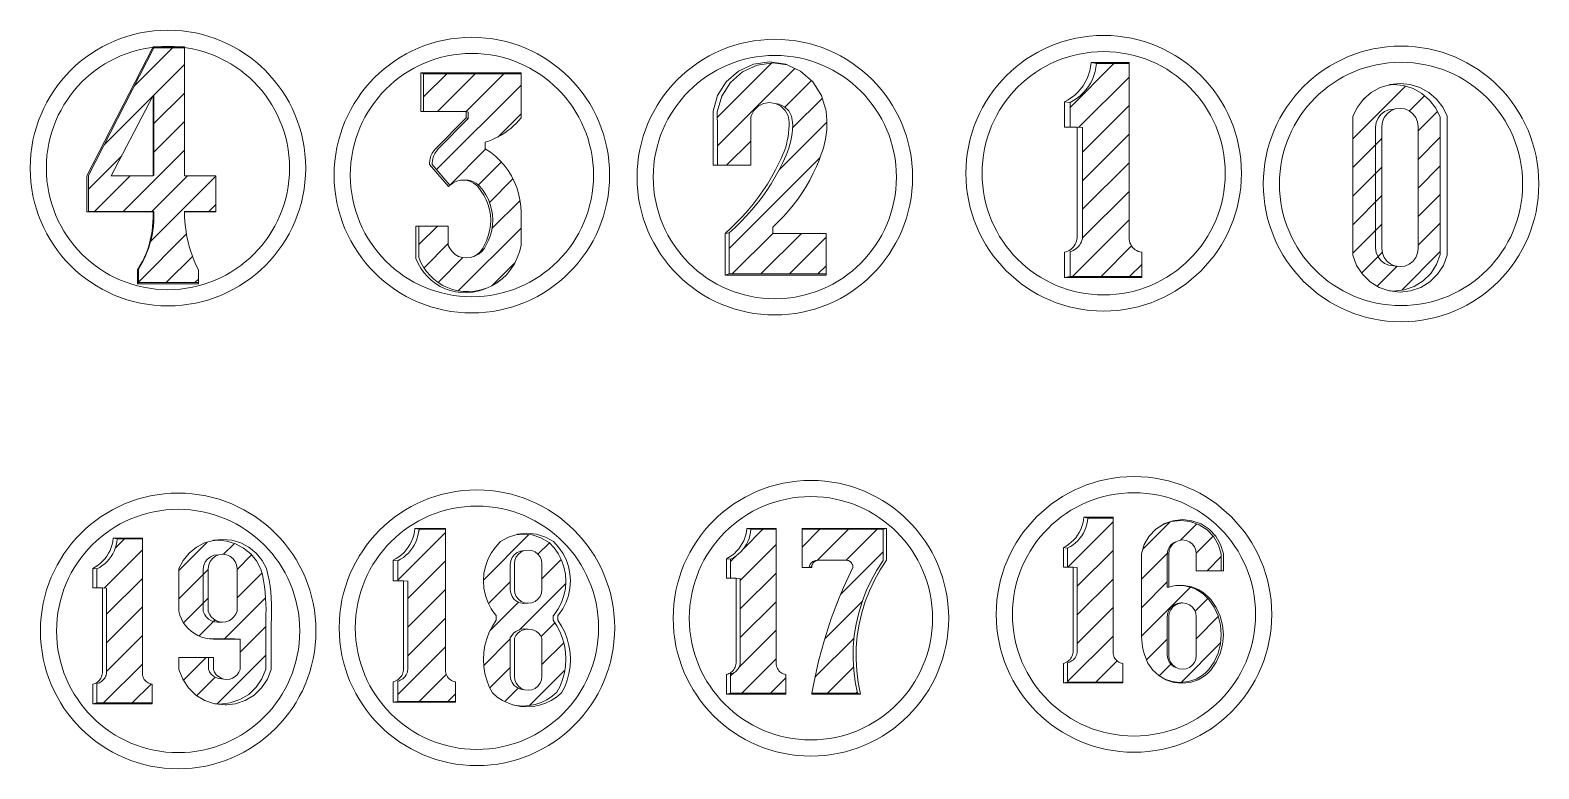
# Model space of a CAD drawing. Header units: inches. Extents: x 168 to 5693, y 62 to 1947.
# Drawn here: x 1610.2 to 1696.3, y 622.7 to 664.8 of the extents above; entities that cross this region are included whole.
import ezdxf

# ---------------------------------------------------------------- set-up
doc = ezdxf.new("R2010")
doc.units = ezdxf.units.IN
doc.header["$MEASUREMENT"] = 0
pattern_1 = [(45, (923.6918, 1201.9644), (-0.8148213, 0.8148213), [])]
pattern_2 = [(45, (923.6918, 1201.9644), (-0.8148213, 0.8148213), [])]

msp = doc.modelspace()

# ---------------------------------------------------------------- hatches: boundary and pattern name
at = {"lineweight": 20}
h = msp.add_hatch(dxfattribs=at)
h.set_pattern_fill('ANSI31', color=256, scale=9.218651)
h.set_pattern_definition([(45, (923.3865, 1202.4819), (-0.8148213, 0.8148213), [])])
h.paths.add_polyline_path([(1619.046, 663.813), (1617.304, 663.813), (1613.565, 656.532), (1613.565, 654.49), (1617.304, 654.49), (1617.305, 654.185), (1617.299, 653.923), (1617.28, 653.662), (1617.249, 653.403), (1617.205, 653.145), (1617.148, 652.889), (1617.08, 652.637), (1616.999, 652.388), (1616.906, 652.144), (1616.801, 651.904), (1616.685, 651.67), (1616.557, 651.441), (1616.419, 651.219), (1616.419, 650.432), (1619.841, 650.432), (1619.841, 651.159), (1619.716, 651.417), (1619.602, 651.679), (1619.498, 651.945), (1619.405, 652.215), (1619.322, 652.488), (1619.25, 652.764), (1619.189, 653.043), (1619.138, 653.324), (1619.098, 653.607), (1619.07, 653.891), (1619.052, 654.177), (1619.045, 654.49), (1620.834, 654.49), (1620.834, 656.525), (1619.046, 656.525)])
h.paths.add_polyline_path([(1617.257, 661.095), (1617.304, 661.058), (1617.304, 656.532), (1617.257, 656.525), (1614.873, 656.525)], flags=16)
h = msp.add_hatch(dxfattribs=at)
h.set_pattern_fill('ANSI31', color=256, scale=9.218651)
h.set_pattern_definition(pattern_1)
h.paths.add_polyline_path([(1655.65, 653.239), (1652.611, 653.239), (1652.611, 653.597), (1652.921, 653.893), (1653.219, 654.201), (1653.504, 654.522), (1653.775, 654.854), (1654.033, 655.197), (1654.276, 655.55), (1654.504, 655.912), (1654.717, 656.284), (1654.915, 656.665), (1655.097, 657.053), (1655.263, 657.448), (1655.319, 657.602), (1655.413, 657.85), (1655.493, 658.102), (1655.561, 658.358), (1655.615, 658.618), (1655.655, 658.879), (1655.682, 659.143), (1655.695, 659.408), (1655.694, 659.673), (1655.679, 659.937), (1655.65, 660.2), (1655.395, 661.097), (1654.895, 661.884), (1654.193, 662.498), (1653.432, 662.848), (1652.635, 662.963), (1651.722, 662.831), (1650.883, 662.446), (1650.188, 661.838), (1649.693, 661.058), (1649.44, 660.17), (1649.449, 659.247), (1649.449, 657.123), (1651.351, 657.123), (1651.351, 659.915), (1651.53, 660.251), (1651.776, 660.491), (1652.084, 660.645), (1652.424, 660.698), (1652.635, 660.663), (1652.763, 660.645), (1652.769, 660.642), (1652.972, 660.611), (1653.276, 660.459), (1653.52, 660.221), (1653.68, 659.92), (1653.741, 659.585), (1653.742, 659.369), (1653.731, 659.154), (1653.711, 658.939), (1653.68, 658.726), (1653.639, 658.514), (1653.587, 658.305), (1653.526, 658.098), (1653.454, 657.895), (1653.373, 657.695), (1653.282, 657.5), (1653.181, 657.276), (1652.974, 656.864), (1652.751, 656.46), (1652.514, 656.065), (1652.262, 655.679), (1651.995, 655.303), (1651.715, 654.937), (1651.421, 654.581), (1651.114, 654.237), (1650.794, 653.905), (1650.462, 653.585), (1650.118, 653.277), (1650.118, 650.926), (1655.65, 650.926)])
h = msp.add_hatch(dxfattribs=at)
h.set_pattern_fill('ANSI31', color=256, scale=9.218651)
h.set_pattern_definition([(45, (923.6918, 1201.9644), (-0.8148213, 0.8148213), [])])
h.paths.add_polyline_path([(1673.458, 652.214), (1673.368, 652.257), (1673.283, 652.31), (1673.205, 652.373), (1673.135, 652.445), (1673.074, 652.524), (1673.023, 652.61), (1672.983, 652.702), (1672.954, 652.798), (1672.936, 652.896), (1672.93, 652.996), (1672.93, 662.922), (1671.067, 662.922), (1671.04, 662.69), (1670.992, 662.461), (1670.925, 662.237), (1670.839, 662.02), (1670.734, 661.812), (1670.611, 661.613), (1670.472, 661.425), (1670.317, 661.251), (1670.148, 661.09), (1669.965, 660.945), (1669.77, 660.816), (1669.565, 660.705), (1669.565, 659.299), (1669.97, 659.299), (1670.279, 659.276), (1670.279, 653.035), (1670.266, 652.939), (1670.243, 652.844), (1670.21, 652.753), (1670.168, 652.665), (1670.116, 652.582), (1670.057, 652.505), (1669.989, 652.435), (1669.915, 652.373), (1669.834, 652.318), (1669.748, 652.272), (1669.658, 652.236), (1669.565, 652.209), (1669.565, 650.781), (1673.651, 650.781), (1673.651, 652.162), (1673.553, 652.182)])
h = msp.add_hatch(dxfattribs=at)
h.set_pattern_fill('ANSI31', color=256, scale=9.218651)
h.set_pattern_definition(pattern_1)
h.paths.add_polyline_path([(1638.245, 662.343), (1632.683, 662.343), (1632.683, 660.188), (1635.108, 660.188), (1635.24, 660.15), (1635.24, 659.785), (1633.524, 658.052), (1633.417, 657.928), (1633.37, 657.861), (1633.328, 657.791), (1633.291, 657.718), (1633.259, 657.642), (1633.233, 657.565), (1633.212, 657.486), (1633.196, 657.405), (1633.182, 657.242), (1633.183, 657.16), (1634.192, 655.985), (1634.225, 656.017), (1634.351, 656.108), (1634.488, 656.181), (1634.635, 656.234), (1634.787, 656.267), (1634.943, 656.277), (1635.076, 656.278), (1635.23, 656.267), (1635.381, 656.235), (1635.526, 656.182), (1635.662, 656.11), (1635.787, 656.019), (1635.898, 655.912), (1636.085, 655.682), (1636.248, 655.433), (1636.383, 655.168), (1636.491, 654.891), (1636.569, 654.604), (1636.616, 654.31), (1636.633, 654.013), (1636.618, 653.716), (1636.573, 653.422), (1636.498, 653.135), (1636.393, 652.857), (1636.259, 652.591), (1636.164, 652.394), (1636.031, 652.221), (1635.866, 652.078), (1635.675, 651.971), (1635.548, 651.928), (1635.338, 651.862), (1635.118, 651.84), (1634.899, 651.862), (1634.688, 651.928), (1634.496, 652.036), (1634.329, 652.18), (1634.195, 652.355), (1634.099, 652.554), (1634.099, 653.661), (1632.414, 653.661), (1632.414, 651.86), (1632.534, 651.579), (1632.682, 651.313), (1632.857, 651.063), (1633.057, 650.832), (1633.28, 650.623), (1633.522, 650.438), (1633.783, 650.278), (1634.058, 650.147), (1634.346, 650.044), (1634.642, 649.972), (1634.945, 649.93), (1635.25, 649.92), (1635.617, 649.95), (1635.979, 650.022), (1636.33, 650.135), (1636.59, 650.253), (1636.868, 650.42), (1637.164, 650.647), (1637.431, 650.906), (1637.668, 651.194), (1637.869, 651.507), (1638.034, 651.841), (1638.16, 652.191), (1638.245, 652.554), (1638.245, 654.439), (1638.229, 654.802), (1638.183, 655.162), (1638.106, 655.517), (1637.998, 655.863), (1637.862, 656.2), (1637.697, 656.523), (1637.505, 656.832), (1637.288, 657.122), (1637.046, 657.393), (1636.782, 657.643), (1636.498, 657.869), (1636.196, 658.069), (1636.196, 658.438), (1636.394, 658.504), (1636.589, 658.58), (1636.78, 658.665), (1636.966, 658.76), (1637.147, 658.863), (1637.323, 658.976), (1637.494, 659.097), (1637.658, 659.226), (1637.815, 659.363), (1637.966, 659.508), (1638.109, 659.66), (1638.245, 659.819)])
h = msp.add_hatch(dxfattribs=at)
h.set_pattern_fill('ANSI31', color=256, scale=9.218651, angle=180)
h.set_pattern_definition([(225, (923.6918, 1201.9644), (0.8148213, -0.8148213), [])])
h.paths.add_polyline_path([(1690.681, 652.028), (1690.681, 659.874), (1690.428, 660.389), (1690.075, 660.843), (1689.639, 661.216), (1689.137, 661.495), (1688.589, 661.666), (1688.018, 661.724), (1687.703, 661.692), (1687.255, 661.552), (1686.748, 661.271), (1686.308, 660.894), (1685.952, 660.436), (1685.696, 659.915), (1685.696, 651.992), (1685.909, 651.419), (1686.243, 650.908), (1686.68, 650.481), (1687.201, 650.161), (1687.712, 649.985), (1688.018, 649.951), (1688.619, 650.018), (1689.191, 650.214), (1689.706, 650.532), (1690.14, 650.954), (1690.47, 651.461)])
h.paths.add_polyline_path([(1687.353, 659.833), (1688.231, 660.507), (1689.324, 660.055), (1689.418, 659.335), (1689.418, 651.879), (1688.54, 651.205), (1688.134, 651.374), (1687.671, 651.426), (1687.353, 652.195)], flags=16)
h = msp.add_hatch(dxfattribs=at)
h.set_pattern_fill('ANSI31', color=256, scale=9.218651)
h.set_pattern_definition(pattern_2)
h.paths.add_polyline_path([(1672.422, 628.767), (1672.352, 628.8), (1672.287, 628.841), (1672.227, 628.889), (1672.173, 628.944), (1672.126, 629.006), (1672.087, 629.072), (1672.056, 629.142), (1672.033, 629.216), (1672.02, 629.292), (1672.015, 629.369), (1672.015, 637.009), (1670.581, 637.009), (1670.56, 636.831), (1670.524, 636.655), (1670.472, 636.483), (1670.406, 636.316), (1670.325, 636.155), (1670.231, 636.002), (1670.123, 635.858), (1670.004, 635.723), (1669.873, 635.6), (1669.733, 635.488), (1669.583, 635.389), (1669.425, 635.303), (1669.425, 634.22), (1669.737, 634.22), (1669.974, 634.203), (1669.974, 629.399), (1669.964, 629.325), (1669.947, 629.252), (1669.921, 629.182), (1669.889, 629.114), (1669.849, 629.05), (1669.804, 628.991), (1669.752, 628.937), (1669.694, 628.889), (1669.632, 628.847), (1669.566, 628.812), (1669.497, 628.784), (1669.425, 628.763), (1669.425, 627.664), (1672.57, 627.664), (1672.57, 628.727), (1672.495, 628.742)])
h = msp.add_hatch(dxfattribs=at)
h.set_pattern_fill('ANSI31', color=256, scale=9.218651)
h.set_pattern_definition(pattern_2)
h.paths.add_polyline_path([(1677.475, 632.369), (1677.329, 632.53), (1677.167, 632.676), (1676.991, 632.805), (1676.803, 632.916), (1676.606, 633.008), (1676.4, 633.08), (1676.188, 633.132), (1675.972, 633.162), (1675.755, 633.171), (1675.605, 633.162), (1675.413, 633.132), (1675.2, 633.076), (1675.111, 633.069), (1675.111, 634.956), (1675.137, 635.157), (1675.214, 635.343), (1675.337, 635.504), (1675.498, 635.627), (1675.684, 635.704), (1675.78, 635.737), (1675.982, 635.764), (1676.184, 635.737), (1676.373, 635.659), (1676.535, 635.535), (1676.659, 635.373), (1676.737, 635.184), (1676.763, 634.982), (1676.763, 634.011), (1678.192, 634.011), (1678.192, 634.956), (1678.032, 635.475), (1677.757, 635.944), (1677.382, 636.337), (1676.928, 636.633), (1676.417, 636.818), (1675.885, 636.881), (1675.877, 636.881), (1675.338, 636.818), (1674.877, 636.651), (1674.455, 636.376), (1674.076, 635.979), (1673.799, 635.506), (1673.637, 634.982), (1673.637, 630.441), (1673.641, 630.246), (1673.654, 630.053), (1673.675, 629.859), (1673.705, 629.667), (1673.744, 629.477), (1673.79, 629.288), (1673.825, 629.172), (1674.008, 628.736), (1674.279, 628.35), (1674.625, 628.03), (1674.973, 627.825), (1675.388, 627.687), (1675.853, 627.638), (1676.317, 627.687), (1676.761, 627.834), (1677.164, 628.072), (1677.289, 628.188), (1677.475, 628.378), (1677.782, 628.822), (1678.008, 629.313), (1678.146, 629.835), (1678.192, 630.373), (1678.146, 630.911), (1678.008, 631.433), (1677.782, 631.924)])
h.paths.add_polyline_path([(1675.137, 631.602), (1675.214, 631.788), (1675.337, 631.949), (1675.498, 632.072), (1675.684, 632.149), (1675.885, 632.175), (1675.982, 632.174), (1676.184, 632.147), (1676.373, 632.069), (1676.535, 631.945), (1676.659, 631.783), (1676.737, 631.594), (1676.763, 631.392), (1676.763, 629.172), (1676.737, 628.969), (1676.659, 628.781), (1676.535, 628.619), (1676.373, 628.495), (1676.184, 628.417), (1675.982, 628.39), (1675.78, 628.417), (1675.684, 628.455), (1675.591, 628.495), (1675.498, 628.532), (1675.337, 628.655), (1675.214, 628.816), (1675.137, 629.002), (1675.111, 629.202), (1675.111, 631.401)], flags=16)
h = msp.add_hatch(dxfattribs=at)
h.set_pattern_fill('ANSI31', color=256, scale=9.218651)
h.set_pattern_definition(pattern_2)
h.paths.add_polyline_path([(1634.36, 627.716), (1634.286, 627.75), (1634.218, 627.793), (1634.155, 627.844), (1634.099, 627.902), (1634.049, 627.967), (1634.008, 628.036), (1633.975, 628.11), (1633.952, 628.188), (1633.937, 628.267), (1633.933, 628.348), (1633.933, 636.37), (1632.427, 636.37), (1632.405, 636.183), (1632.366, 635.998), (1632.312, 635.817), (1632.242, 635.642), (1632.158, 635.473), (1632.059, 635.313), (1631.946, 635.161), (1631.821, 635.02), (1631.684, 634.89), (1631.536, 634.773), (1631.378, 634.669), (1631.213, 634.579), (1631.213, 633.442), (1631.54, 633.442), (1631.79, 633.424), (1631.79, 628.38), (1631.779, 628.302), (1631.761, 628.225), (1631.734, 628.151), (1631.7, 628.081), (1631.659, 628.014), (1631.61, 627.952), (1631.556, 627.895), (1631.496, 627.844), (1631.431, 627.8), (1631.361, 627.763), (1631.288, 627.734), (1631.213, 627.712), (1631.213, 626.557), (1634.515, 626.557), (1634.515, 627.674), (1634.436, 627.69)])
h = msp.add_hatch(dxfattribs=at)
h.set_pattern_fill('ANSI31', color=256, scale=9.218651)
h.set_pattern_definition(pattern_2)
h.paths.add_polyline_path([(1640.081, 631.447), (1640.129, 631.498), (1640.365, 631.836), (1640.554, 632.204), (1640.691, 632.593), (1640.774, 632.998), (1640.802, 633.41), (1640.774, 633.821), (1640.691, 634.226), (1640.554, 634.615), (1640.365, 634.983), (1640.129, 635.321), (1639.849, 635.625), (1639.384, 635.886), (1638.876, 636.047), (1638.346, 636.101), (1637.945, 636.06), (1637.536, 635.93), (1637.067, 635.667), (1636.784, 635.36), (1636.546, 635.019), (1636.355, 634.648), (1636.217, 634.254), (1636.132, 633.846), (1636.104, 633.43), (1636.132, 633.014), (1636.217, 632.606), (1636.355, 632.212), (1636.546, 631.841), (1636.784, 631.5), (1636.832, 631.448), (1636.832, 631.193), (1636.615, 630.858), (1636.434, 630.502), (1636.291, 630.129), (1636.188, 629.743), (1636.125, 629.348), (1636.104, 628.949), (1636.125, 628.55), (1636.188, 628.155), (1636.291, 627.769), (1636.434, 627.396), (1636.615, 627.04), (1636.892, 626.806), (1637.196, 626.61), (1637.523, 626.454), (1637.838, 626.35), (1637.988, 626.321), (1638.346, 626.298), (1638.704, 626.321), (1639.056, 626.389), (1639.397, 626.501), (1639.721, 626.656), (1640.022, 626.851), (1640.297, 627.082), (1640.476, 627.435), (1640.617, 627.804), (1640.72, 628.186), (1640.781, 628.577), (1640.802, 628.972), (1640.781, 629.367), (1640.72, 629.758), (1640.617, 630.14), (1640.476, 630.51), (1640.297, 630.863), (1640.081, 631.195)])
h.paths.add_polyline_path([(1638.976, 630.62), (1639.123, 630.544), (1639.252, 630.442), (1639.36, 630.317), (1639.441, 630.173), (1639.441, 627.987), (1639.415, 627.783), (1639.336, 627.593), (1639.211, 627.43), (1639.048, 627.305), (1638.858, 627.226), (1638.654, 627.199), (1638.45, 627.226), (1638.213, 627.266), (1638.024, 627.344), (1637.863, 627.468), (1637.739, 627.63), (1637.661, 627.818), (1637.634, 628.02), (1637.634, 630.184), (1637.715, 630.326), (1637.822, 630.451), (1637.95, 630.552), (1638.095, 630.627), (1638.252, 630.674), (1638.414, 630.689), (1638.654, 630.683), (1638.818, 630.667)], flags=16)
h.paths.add_polyline_path([(1638.858, 632.181), (1638.654, 632.154), (1638.414, 632.146), (1638.213, 632.173), (1638.024, 632.251), (1637.863, 632.375), (1637.739, 632.536), (1637.661, 632.724), (1637.634, 632.926), (1637.634, 634.369), (1637.661, 634.571), (1637.739, 634.759), (1637.863, 634.921), (1638.024, 635.045), (1638.213, 635.123), (1638.45, 635.16), (1638.654, 635.187), (1638.858, 635.16), (1639.048, 635.081), (1639.211, 634.956), (1639.336, 634.793), (1639.415, 634.603), (1639.441, 634.399), (1639.441, 632.942), (1639.415, 632.738), (1639.336, 632.548), (1639.211, 632.385), (1639.048, 632.26)], flags=16)
h = msp.add_hatch(dxfattribs=at)
h.set_pattern_fill('ANSI31', color=256, scale=9.218651)
h.set_pattern_definition(pattern_2)
h.paths.add_polyline_path([(1653.202, 628.133), (1653.132, 628.166), (1653.067, 628.207), (1653.007, 628.255), (1652.953, 628.31), (1652.906, 628.372), (1652.867, 628.438), (1652.836, 628.508), (1652.813, 628.582), (1652.8, 628.658), (1652.795, 628.735), (1652.795, 636.375), (1651.361, 636.375), (1651.34, 636.197), (1651.303, 636.021), (1651.252, 635.848), (1651.185, 635.681), (1651.105, 635.521), (1651.01, 635.368), (1650.903, 635.223), (1650.784, 635.089), (1650.653, 634.965), (1650.512, 634.854), (1650.362, 634.754), (1650.204, 634.669), (1650.204, 633.586), (1650.517, 633.586), (1650.754, 633.569), (1650.754, 628.765), (1650.744, 628.691), (1650.727, 628.618), (1650.701, 628.548), (1650.669, 628.48), (1650.629, 628.416), (1650.583, 628.357), (1650.531, 628.303), (1650.474, 628.255), (1650.412, 628.213), (1650.346, 628.178), (1650.276, 628.15), (1650.204, 628.129), (1650.204, 627.03), (1653.35, 627.03), (1653.35, 628.092), (1653.275, 628.108)])
h = msp.add_hatch(dxfattribs=at)
h.set_pattern_fill('ANSI31', color=256, scale=9.218651)
h.set_pattern_definition(pattern_2)
h.paths.add_polyline_path([(1657.257, 630.314), (1657.361, 630.967), (1657.51, 631.611), (1657.704, 632.243), (1657.943, 632.86), (1658.224, 633.458), (1658.546, 634.035), (1658.908, 634.589), (1658.908, 636.375), (1654.275, 636.375), (1654.275, 634.199), (1654.687, 634.199), (1654.691, 634.257), (1654.726, 634.36), (1654.786, 634.45), (1654.867, 634.521), (1654.964, 634.569), (1654.991, 634.574), (1654.94, 634.557), (1654.892, 634.533), (1654.847, 634.503), (1654.806, 634.468), (1654.771, 634.427), (1654.741, 634.382), (1654.717, 634.334), (1654.7, 634.283), (1654.689, 634.23), (1654.687, 634.199), (1654.83, 634.199), (1654.836, 634.281), (1654.871, 634.385), (1654.931, 634.475), (1655.014, 634.548), (1655.112, 634.596), (1655.192, 634.612), (1655.247, 634.616), (1656.804, 634.616), (1656.901, 634.596), (1656.999, 634.547), (1657.08, 634.475), (1657.14, 634.384), (1657.173, 634.281), (1657.178, 634.199), (1656.903, 633.627), (1656.641, 633.049), (1656.394, 632.464), (1656.162, 631.874), (1655.944, 631.278), (1655.74, 630.677), (1655.551, 630.071), (1655.377, 629.46), (1655.218, 628.846), (1655.073, 628.228), (1654.944, 627.607), (1654.839, 627.03), (1657.432, 627.03), (1657.305, 627.678), (1657.223, 628.334), (1657.188, 628.994), (1657.199, 629.655)])
h = msp.add_hatch(dxfattribs=at)
h.set_pattern_fill('ANSI31', color=256, scale=9.218651)
h.set_pattern_definition(pattern_2)
h.paths.add_polyline_path([(1617.052, 627.578), (1616.982, 627.611), (1616.917, 627.652), (1616.857, 627.701), (1616.803, 627.756), (1616.756, 627.817), (1616.717, 627.883), (1616.686, 627.954), (1616.663, 628.028), (1616.65, 628.103), (1616.645, 628.18), (1616.645, 635.821), (1615.211, 635.821), (1615.19, 635.642), (1615.154, 635.466), (1615.102, 635.294), (1615.035, 635.127), (1614.955, 634.966), (1614.86, 634.813), (1614.753, 634.669), (1614.634, 634.535), (1614.503, 634.411), (1614.362, 634.299), (1614.213, 634.2), (1614.055, 634.114), (1614.055, 633.032), (1614.367, 633.032), (1614.604, 633.015), (1614.604, 628.211), (1614.594, 628.136), (1614.577, 628.064), (1614.551, 627.993), (1614.519, 627.926), (1614.479, 627.862), (1614.433, 627.803), (1614.381, 627.749), (1614.324, 627.7), (1614.262, 627.659), (1614.196, 627.623), (1614.127, 627.595), (1614.055, 627.575), (1614.055, 626.475), (1617.2, 626.475), (1617.2, 627.538), (1617.125, 627.554)])
h = msp.add_hatch(dxfattribs=at)
h.set_pattern_fill('ANSI31', color=256, scale=9.218651)
h.set_pattern_definition(pattern_2)
h.paths.add_polyline_path([(1623.681, 631.081), (1623.688, 631.204), (1623.697, 631.51), (1623.699, 631.815), (1623.693, 632.12), (1623.679, 632.425), (1623.654, 632.783), (1623.616, 633.117), (1623.562, 633.449), (1623.493, 633.779), (1623.41, 634.104), (1623.162, 634.566), (1622.828, 634.971), (1622.423, 635.303), (1621.96, 635.55), (1621.458, 635.702), (1620.936, 635.754), (1620.621, 635.723), (1620.193, 635.593), (1619.726, 635.344), (1619.316, 635.008), (1618.979, 634.599), (1618.729, 634.133), (1618.729, 631.697), (1618.789, 631.477), (1618.874, 631.266), (1618.983, 631.065), (1619.113, 630.878), (1619.264, 630.707), (1619.432, 630.555), (1619.618, 630.422), (1619.816, 630.311), (1620.027, 630.223), (1620.245, 630.159), (1620.47, 630.121), (1620.506, 630.119), (1621.923, 630.119), (1622.224, 630.108), (1622.224, 628.373), (1622.156, 628.22), (1622.057, 628.084), (1621.933, 627.971), (1621.787, 627.887), (1621.628, 627.835), (1621.461, 627.818), (1621.294, 627.835), (1621.002, 627.868), (1620.844, 627.92), (1620.7, 628.003), (1620.577, 628.114), (1620.479, 628.249), (1620.411, 628.401), (1620.411, 629.067), (1618.729, 629.067), (1618.729, 628.373), (1618.946, 627.822), (1619.277, 627.33), (1619.706, 626.921), (1620.213, 626.615), (1620.707, 626.448), (1621.071, 626.408), (1621.655, 626.472), (1622.211, 626.66), (1622.713, 626.963), (1623.138, 627.368), (1623.466, 627.855), (1623.681, 628.401)])
h.paths.add_polyline_path([(1621.873, 631.376), (1621.74, 631.251), (1621.583, 631.157), (1621.409, 631.099), (1621.227, 631.079), (1621.045, 631.099), (1620.871, 631.157), (1620.714, 631.251), (1620.58, 631.376), (1620.476, 631.527), (1620.407, 631.697), (1620.407, 634.133), (1620.435, 634.345), (1620.517, 634.543), (1620.647, 634.712), (1620.817, 634.843), (1621.015, 634.925), (1621.227, 634.952), (1621.439, 634.925), (1621.637, 634.843), (1621.806, 634.712), (1621.937, 634.543), (1622.019, 634.345), (1622.046, 634.133), (1622.046, 631.697), (1621.977, 631.527)], flags=16)

# ---------------------------------------------------------------- linework, layer by layer
for p, q in [((1617.304, 663.813), (1619.046, 663.813)), ((1632.526, 662.402), (1632.526, 660.188)), ((1632.683, 662.343), (1632.683, 660.188)), ((1617.257, 656.525), (1617.257, 661.095)), ((1632.526, 660.188), (1632.683, 660.188)), ((1632.683, 660.188), (1635.108, 660.188)), ((1635.108, 660.188), (1635.24, 660.15)), ((1635.24, 660.15), (1635.24, 659.785)), ((1669.565, 660.705), (1669.565, 659.299)), ((1635.548, 651.928), (1635.338, 651.862)), ((1669.565, 650.781), (1673.651, 650.781)), ((1669.425, 635.303), (1669.425, 634.22)), ((1675.78, 635.737), (1675.982, 635.764)), ((1631.213, 634.579), (1631.213, 633.442)), ((1650.204, 634.669), (1650.204, 633.586)), ((1614.055, 634.114), (1614.055, 633.032)), ((1638.489, 630.667), (1638.331, 630.62)), ((1638.654, 630.683), (1638.489, 630.667)), ((1669.425, 627.664), (1672.57, 627.664)), ((1631.213, 626.557), (1634.515, 626.557)), ((1650.204, 627.03), (1653.35, 627.03)), ((1654.839, 627.03), (1657.432, 627.03)), ((1614.055, 626.475), (1617.2, 626.475))]:
    msp.add_line(p, q, dxfattribs=at)
for points in [[(1613.482, 654.462), (1613.482, 656.525), (1617.257, 663.877)], [(1619.046, 654.462), (1620.834, 654.462), (1620.834, 654.49), (1620.834, 656.525), (1619.046, 656.525), (1619.046, 663.813), (1619.046, 663.877), (1617.257, 663.877), (1617.304, 663.813), (1613.565, 656.532), (1613.565, 654.49)], [(1649.206, 657.123), (1649.206, 659.268), (1649.197, 660.2), (1649.453, 661.097), (1649.952, 661.884), (1650.654, 662.498), (1651.501, 662.887), (1652.424, 663.021), (1653.346, 662.887), (1653.432, 662.848), (1654.193, 662.498), (1654.895, 661.884), (1655.395, 661.097), (1655.65, 660.2), (1655.679, 659.937), (1655.694, 659.673), (1655.695, 659.408), (1655.682, 659.143), (1655.655, 658.879), (1655.615, 658.618), (1655.561, 658.358), (1655.493, 658.102), (1655.413, 657.85), (1655.319, 657.602), (1655.263, 657.448), (1655.097, 657.053), (1654.915, 656.665), (1654.717, 656.284), (1654.504, 655.912), (1654.276, 655.55), (1654.033, 655.197), (1653.775, 654.854), (1653.504, 654.522), (1653.219, 654.201), (1652.921, 653.893), (1652.611, 653.597), (1652.611, 653.239), (1655.65, 653.239), (1655.65, 650.926), (1655.65, 650.865), (1649.882, 650.865)], [(1649.449, 657.123), (1649.449, 659.247), (1649.44, 660.17), (1649.693, 661.058), (1650.188, 661.838), (1650.883, 662.446), (1651.722, 662.831), (1652.635, 662.963), (1653.432, 662.848)], [(1669.249, 650.719), (1673.651, 650.719), (1673.651, 650.781), (1673.651, 652.162), (1673.553, 652.182), (1673.458, 652.214), (1673.368, 652.257), (1673.283, 652.31), (1673.205, 652.373), (1673.135, 652.445), (1673.074, 652.524), (1673.023, 652.61), (1672.983, 652.702), (1672.954, 652.798), (1672.936, 652.896), (1672.93, 652.996), (1672.93, 662.922), (1672.93, 662.98), (1670.766, 662.98), (1670.739, 662.745), (1670.691, 662.514), (1670.623, 662.289), (1670.536, 662.069), (1670.43, 661.859), (1670.306, 661.658), (1670.165, 661.469), (1670.009, 661.292), (1669.838, 661.13), (1669.653, 660.983), (1669.456, 660.853), (1669.249, 660.741), (1669.249, 659.299), (1669.565, 659.299), (1669.97, 659.299), (1669.97, 652.996), (1669.957, 652.899), (1669.934, 652.803), (1669.901, 652.711), (1669.858, 652.622), (1669.806, 652.539), (1669.746, 652.461), (1669.678, 652.39), (1669.603, 652.327), (1669.521, 652.272), (1669.434, 652.225), (1669.343, 652.189), (1669.249, 652.162), (1669.249, 650.719), (1669.565, 650.781), (1669.565, 652.209), (1669.658, 652.236), (1669.748, 652.272), (1669.834, 652.318), (1669.915, 652.373), (1669.989, 652.435), (1670.057, 652.505), (1670.116, 652.582), (1670.168, 652.665), (1670.21, 652.753), (1670.243, 652.844), (1670.266, 652.939), (1670.279, 653.035), (1670.279, 659.276), (1669.97, 659.299)], [(1669.249, 660.741), (1669.565, 660.705), (1669.77, 660.816), (1669.965, 660.945), (1670.148, 661.09), (1670.317, 661.251), (1670.472, 661.425), (1670.611, 661.613), (1670.734, 661.812), (1670.839, 662.02), (1670.925, 662.237), (1670.992, 662.461), (1671.04, 662.69), (1671.067, 662.922)], [(1670.766, 662.98), (1671.067, 662.922), (1672.93, 662.922)], [(1637.164, 650.647), (1637.431, 650.906), (1637.668, 651.194), (1637.869, 651.507), (1638.034, 651.841), (1638.16, 652.191), (1638.245, 652.554), (1638.245, 654.439), (1638.229, 654.802), (1638.183, 655.162), (1638.106, 655.517), (1637.998, 655.863), (1637.862, 656.2), (1637.697, 656.523), (1637.505, 656.832), (1637.288, 657.122), (1637.046, 657.393), (1636.782, 657.643), (1636.498, 657.869), (1636.196, 658.069), (1636.196, 658.438), (1636.394, 658.504), (1636.589, 658.58), (1636.78, 658.665), (1636.966, 658.76), (1637.147, 658.863), (1637.323, 658.976), (1637.494, 659.097), (1637.658, 659.226), (1637.815, 659.363), (1637.966, 659.508), (1638.109, 659.66), (1638.245, 659.819), (1638.245, 662.343)], [(1687.703, 661.692), (1688.018, 661.724), (1688.589, 661.666), (1689.137, 661.495), (1689.639, 661.216), (1690.075, 660.843), (1690.428, 660.389), (1690.681, 659.874), (1690.681, 652.028), (1690.47, 651.461), (1690.14, 650.954), (1689.706, 650.532), (1689.191, 650.214), (1688.619, 650.018), (1688.018, 649.951), (1687.712, 649.985)], [(1635.108, 660.188), (1635.108, 659.819), (1635.24, 659.785), (1633.524, 658.052), (1633.417, 657.928), (1633.37, 657.861), (1633.328, 657.791), (1633.291, 657.718), (1633.259, 657.642), (1633.233, 657.565), (1633.212, 657.486), (1633.196, 657.405), (1633.182, 657.242), (1633.183, 657.16), (1634.192, 655.985)], [(1649.206, 657.123), (1649.449, 657.123), (1651.351, 657.123), (1651.351, 659.853), (1651.368, 659.948), (1651.53, 660.251), (1651.776, 660.491), (1652.084, 660.645), (1652.424, 660.698), (1652.635, 660.663), (1652.763, 660.645), (1652.769, 660.642)], [(1653.317, 660.251), (1653.479, 659.948), (1653.541, 659.609), (1653.541, 659.391), (1653.53, 659.174), (1653.51, 658.957), (1653.478, 658.742), (1653.437, 658.528), (1653.385, 658.317), (1653.323, 658.108), (1653.251, 657.903), (1653.169, 657.701), (1653.077, 657.503), (1652.975, 657.277), (1652.766, 656.862), (1652.541, 656.454), (1652.301, 656.055), (1652.046, 655.665), (1651.777, 655.285), (1651.494, 654.915), (1651.197, 654.556), (1650.887, 654.209), (1650.564, 653.873), (1650.229, 653.55), (1649.882, 653.239), (1649.882, 650.865), (1650.118, 650.926), (1655.65, 650.926)], [(1653.317, 660.251), (1653.071, 660.491), (1652.769, 660.642), (1652.972, 660.611), (1653.276, 660.459), (1653.52, 660.221), (1653.68, 659.92), (1653.741, 659.585), (1653.742, 659.369), (1653.731, 659.154), (1653.711, 658.939), (1653.68, 658.726), (1653.639, 658.514), (1653.587, 658.305), (1653.526, 658.098), (1653.454, 657.895), (1653.373, 657.695), (1653.282, 657.5), (1653.181, 657.276), (1652.974, 656.864), (1652.751, 656.46), (1652.514, 656.065), (1652.262, 655.679), (1651.995, 655.303), (1651.715, 654.937), (1651.421, 654.581), (1651.114, 654.237), (1650.794, 653.905), (1650.462, 653.585), (1650.118, 653.277)], [(1688.018, 660.322), (1687.753, 660.287), (1687.506, 660.185), (1687.294, 660.023), (1687.132, 659.811), (1687.03, 659.564), (1686.995, 659.299), (1686.995, 652.41), (1687.03, 652.145), (1687.132, 651.898), (1687.294, 651.686), (1687.506, 651.524), (1687.753, 651.422), (1688.018, 651.387), (1688.386, 651.345), (1688.653, 651.38), (1688.902, 651.483), (1689.116, 651.647), (1689.28, 651.861), (1689.383, 652.11), (1689.418, 652.378), (1689.418, 659.335)], [(1689.418, 659.335), (1689.383, 659.603), (1689.28, 659.852), (1689.116, 660.066), (1688.902, 660.23), (1688.653, 660.333), (1688.386, 660.368), (1688.118, 660.333), (1687.869, 660.23), (1687.655, 660.066), (1687.491, 659.852), (1687.388, 659.603), (1687.353, 659.335), (1687.353, 652.378), (1687.388, 652.11), (1687.491, 651.861), (1687.655, 651.647), (1687.869, 651.483), (1688.118, 651.38), (1688.386, 651.345)], [(1635.108, 659.819), (1633.375, 658.069), (1633.267, 657.944), (1633.22, 657.876), (1633.178, 657.805), (1633.14, 657.731), (1633.108, 657.655), (1633.081, 657.577), (1633.06, 657.497), (1633.044, 657.416), (1633.03, 657.251), (1633.031, 657.169), (1634.112, 655.908), (1634.192, 655.985), (1634.225, 656.017), (1634.351, 656.108), (1634.488, 656.181), (1634.635, 656.234), (1634.787, 656.267), (1634.943, 656.277)], [(1617.257, 654.462), (1613.482, 654.462), (1613.565, 654.49), (1617.304, 654.49)], [(1620.834, 654.49), (1619.075, 654.49), (1619.046, 654.462), (1619.052, 654.177), (1619.07, 653.891), (1619.098, 653.607), (1619.138, 653.324), (1619.189, 653.043), (1619.25, 652.764), (1619.322, 652.488), (1619.405, 652.215), (1619.498, 651.945), (1619.602, 651.679), (1619.716, 651.417), (1619.841, 651.159), (1619.841, 650.432), (1619.841, 650.365), (1616.363, 650.365), (1616.363, 651.159), (1616.503, 651.384), (1616.632, 651.614), (1616.749, 651.851), (1616.855, 652.093), (1616.949, 652.34), (1617.03, 652.591), (1617.1, 652.846), (1617.157, 653.104), (1617.201, 653.364), (1617.233, 653.626), (1617.252, 653.89), (1617.258, 654.154)], [(1617.258, 654.154), (1617.257, 654.462), (1617.304, 654.49), (1617.305, 654.185), (1617.299, 653.923), (1617.28, 653.662), (1617.249, 653.403), (1617.205, 653.145), (1617.148, 652.889), (1617.08, 652.637), (1616.999, 652.388), (1616.906, 652.144), (1616.801, 651.904), (1616.685, 651.67), (1616.557, 651.441), (1616.419, 651.219), (1616.419, 650.432)], [(1635.338, 651.862), (1635.118, 651.84), (1634.899, 651.862), (1634.688, 651.928), (1634.496, 652.036), (1634.329, 652.18), (1634.195, 652.355), (1634.099, 652.554), (1634.099, 653.661), (1632.414, 653.661), (1632.254, 653.661), (1632.254, 651.816), (1632.376, 651.533), (1632.525, 651.263), (1632.702, 651.011), (1632.904, 650.778), (1633.129, 650.567), (1633.374, 650.38), (1633.637, 650.219), (1633.915, 650.086), (1634.205, 649.983), (1634.505, 649.909), (1634.81, 649.867), (1635.118, 649.857), (1635.489, 649.888), (1635.855, 649.96), (1636.209, 650.075), (1636.549, 650.228), (1636.59, 650.253), (1636.868, 650.42), (1637.164, 650.647)], [(1632.414, 653.661), (1632.414, 651.86), (1632.534, 651.579), (1632.682, 651.313), (1632.857, 651.063), (1633.057, 650.832), (1633.28, 650.623), (1633.522, 650.438), (1633.783, 650.278), (1634.058, 650.147), (1634.346, 650.044), (1634.642, 649.972), (1634.945, 649.93), (1635.25, 649.92), (1635.617, 649.95), (1635.979, 650.022), (1636.33, 650.135), (1636.59, 650.253)], [(1649.882, 653.239), (1650.118, 653.277), (1650.118, 650.926)], [(1616.363, 650.365), (1616.419, 650.432), (1619.841, 650.432)], [(1669.182, 627.616), (1672.57, 627.616), (1672.57, 627.664), (1672.57, 628.727), (1672.495, 628.742), (1672.422, 628.767), (1672.352, 628.8), (1672.287, 628.841), (1672.227, 628.889), (1672.173, 628.944), (1672.126, 629.006), (1672.087, 629.072), (1672.056, 629.142), (1672.033, 629.216), (1672.02, 629.292), (1672.015, 629.369), (1672.015, 637.009), (1672.015, 637.054), (1670.35, 637.054), (1670.328, 636.874), (1670.291, 636.696), (1670.239, 636.522), (1670.172, 636.353), (1670.091, 636.191), (1669.995, 636.037), (1669.887, 635.891), (1669.767, 635.755), (1669.635, 635.63), (1669.493, 635.517), (1669.341, 635.417), (1669.182, 635.331), (1669.182, 634.22), (1669.425, 634.22), (1669.737, 634.22), (1669.737, 629.369), (1669.727, 629.294), (1669.709, 629.22), (1669.683, 629.149), (1669.65, 629.081), (1669.611, 629.017), (1669.564, 628.957), (1669.512, 628.902), (1669.454, 628.854), (1669.391, 628.811), (1669.324, 628.776), (1669.254, 628.747), (1669.182, 628.727), (1669.182, 627.616), (1669.425, 627.664), (1669.425, 628.763), (1669.497, 628.784), (1669.566, 628.812), (1669.632, 628.847), (1669.694, 628.889), (1669.752, 628.937), (1669.804, 628.991), (1669.849, 629.05), (1669.889, 629.114), (1669.921, 629.182), (1669.947, 629.252), (1669.964, 629.325), (1669.974, 629.399), (1669.974, 634.203), (1669.737, 634.22)], [(1669.182, 635.331), (1669.425, 635.303), (1669.583, 635.389), (1669.733, 635.488), (1669.873, 635.6), (1670.004, 635.723), (1670.123, 635.858), (1670.231, 636.002), (1670.325, 636.155), (1670.406, 636.316), (1670.472, 636.483), (1670.524, 636.655), (1670.56, 636.831), (1670.581, 637.009)], [(1670.35, 637.054), (1670.581, 637.009), (1672.015, 637.009)], [(1673.744, 629.477), (1673.705, 629.667), (1673.675, 629.859), (1673.654, 630.053), (1673.641, 630.246), (1673.637, 630.441), (1673.637, 634.982), (1673.799, 635.506), (1674.076, 635.979), (1674.455, 636.376), (1674.877, 636.651), (1674.914, 636.676), (1675.43, 636.862), (1675.975, 636.925), (1675.982, 636.925), (1676.519, 636.862), (1677.035, 636.676), (1677.494, 636.376)], [(1674.877, 636.651), (1675.338, 636.818), (1675.877, 636.881), (1675.885, 636.881), (1676.417, 636.818), (1676.928, 636.633), (1677.382, 636.337), (1677.757, 635.944), (1678.032, 635.475), (1678.192, 634.956), (1678.192, 634.011)], [(1630.957, 626.508), (1634.515, 626.508), (1634.515, 626.557), (1634.515, 627.674), (1634.436, 627.69), (1634.36, 627.716), (1634.286, 627.75), (1634.218, 627.793), (1634.155, 627.844), (1634.099, 627.902), (1634.049, 627.967), (1634.008, 628.036), (1633.975, 628.11), (1633.952, 628.188), (1633.937, 628.267), (1633.933, 628.348), (1633.933, 636.37), (1633.933, 636.417), (1632.184, 636.417), (1632.161, 636.228), (1632.123, 636.041), (1632.068, 635.859), (1631.997, 635.682), (1631.912, 635.511), (1631.812, 635.349), (1631.698, 635.196), (1631.572, 635.053), (1631.433, 634.922), (1631.284, 634.804), (1631.125, 634.699), (1630.957, 634.608), (1630.957, 633.442), (1631.213, 633.442), (1631.54, 633.442), (1631.54, 628.348), (1631.53, 628.269), (1631.511, 628.192), (1631.484, 628.117), (1631.45, 628.046), (1631.408, 627.978), (1631.359, 627.915), (1631.304, 627.858), (1631.243, 627.807), (1631.177, 627.763), (1631.107, 627.725), (1631.034, 627.695), (1630.957, 627.674), (1630.957, 626.508), (1631.213, 626.557), (1631.213, 627.712), (1631.288, 627.734), (1631.361, 627.763), (1631.431, 627.8), (1631.496, 627.844), (1631.556, 627.895), (1631.61, 627.952), (1631.659, 628.014), (1631.7, 628.081), (1631.734, 628.151), (1631.761, 628.225), (1631.779, 628.302), (1631.79, 628.38), (1631.79, 633.424), (1631.54, 633.442)], [(1630.957, 634.608), (1631.213, 634.579), (1631.378, 634.669), (1631.536, 634.773), (1631.684, 634.89), (1631.821, 635.02), (1631.946, 635.161), (1632.059, 635.313), (1632.158, 635.473), (1632.242, 635.642), (1632.312, 635.817), (1632.366, 635.998), (1632.405, 636.183), (1632.427, 636.37)], [(1632.184, 636.417), (1632.427, 636.37), (1633.933, 636.37)], [(1636.832, 631.193), (1636.832, 631.448), (1636.784, 631.5), (1636.546, 631.841), (1636.355, 632.212), (1636.217, 632.606), (1636.132, 633.014), (1636.104, 633.43), (1636.132, 633.846), (1636.217, 634.254), (1636.355, 634.648), (1636.546, 635.019), (1636.784, 635.36), (1637.067, 635.667), (1637.536, 635.93), (1637.945, 636.06), (1638.049, 636.093)], [(1637.838, 626.35), (1637.988, 626.321), (1638.346, 626.298), (1638.704, 626.321), (1639.056, 626.389), (1639.397, 626.501), (1639.721, 626.656), (1640.022, 626.851), (1640.297, 627.082), (1640.476, 627.435), (1640.617, 627.804), (1640.72, 628.186), (1640.781, 628.577), (1640.802, 628.972), (1640.781, 629.367), (1640.72, 629.758), (1640.617, 630.14), (1640.476, 630.51), (1640.297, 630.863), (1640.081, 631.195), (1640.081, 631.447), (1640.129, 631.498), (1640.365, 631.836), (1640.554, 632.204), (1640.691, 632.593), (1640.774, 632.998), (1640.802, 633.41), (1640.774, 633.821), (1640.691, 634.226), (1640.554, 634.615), (1640.365, 634.983), (1640.129, 635.321), (1639.849, 635.625), (1639.384, 635.886), (1638.876, 636.047), (1638.346, 636.101), (1637.945, 636.06)], [(1640.337, 631.193), (1640.337, 631.448), (1640.385, 631.5), (1640.624, 631.841), (1640.814, 632.212), (1640.953, 632.606), (1641.037, 633.014), (1641.065, 633.43), (1641.037, 633.846), (1640.953, 634.254), (1640.814, 634.648), (1640.624, 635.019), (1640.385, 635.36), (1640.102, 635.667), (1639.633, 635.93), (1639.12, 636.093), (1638.585, 636.148), (1638.049, 636.093)], [(1649.961, 626.982), (1653.35, 626.982), (1653.35, 627.03), (1653.35, 628.092), (1653.275, 628.108), (1653.202, 628.133), (1653.132, 628.166), (1653.067, 628.207), (1653.007, 628.255), (1652.953, 628.31), (1652.906, 628.372), (1652.867, 628.438), (1652.836, 628.508), (1652.813, 628.582), (1652.8, 628.658), (1652.795, 628.735), (1652.795, 636.375), (1652.795, 636.42), (1651.13, 636.42), (1651.108, 636.24), (1651.071, 636.062), (1651.019, 635.888), (1650.952, 635.719), (1650.87, 635.557), (1650.775, 635.402), (1650.667, 635.257), (1650.546, 635.121), (1650.415, 634.996), (1650.272, 634.883), (1650.121, 634.783), (1649.961, 634.697), (1649.961, 633.586), (1650.204, 633.586), (1650.517, 633.586), (1650.517, 628.735), (1650.507, 628.66), (1650.489, 628.586), (1650.463, 628.515), (1650.43, 628.447), (1650.39, 628.383), (1650.344, 628.323), (1650.292, 628.268), (1650.234, 628.22), (1650.171, 628.177), (1650.104, 628.142), (1650.034, 628.113), (1649.961, 628.092), (1649.961, 626.982), (1650.204, 627.03), (1650.204, 628.129), (1650.276, 628.15), (1650.346, 628.178), (1650.412, 628.213), (1650.474, 628.255), (1650.531, 628.303), (1650.583, 628.357), (1650.629, 628.416), (1650.669, 628.48), (1650.701, 628.548), (1650.727, 628.618), (1650.744, 628.691), (1650.754, 628.765), (1650.754, 633.569), (1650.517, 633.586)], [(1649.961, 634.697), (1650.204, 634.669), (1650.362, 634.754), (1650.512, 634.854), (1650.653, 634.965), (1650.784, 635.089), (1650.903, 635.223), (1651.01, 635.368), (1651.105, 635.521), (1651.185, 635.681), (1651.252, 635.848), (1651.303, 636.021), (1651.34, 636.197), (1651.361, 636.375)], [(1651.13, 636.42), (1651.361, 636.375), (1652.795, 636.375)], [(1659.094, 636.42), (1658.908, 636.375), (1654.275, 636.375)], [(1658.908, 636.375), (1658.908, 634.589), (1658.546, 634.035), (1658.224, 633.458), (1657.943, 632.86), (1657.704, 632.243), (1657.51, 631.611), (1657.361, 630.967), (1657.257, 630.314), (1657.199, 629.655), (1657.188, 628.994), (1657.223, 628.334), (1657.305, 627.678), (1657.432, 627.03), (1657.604, 626.982), (1657.475, 627.637), (1657.393, 628.3), (1657.357, 628.966), (1657.369, 629.634), (1657.427, 630.299), (1657.532, 630.958), (1657.683, 631.609), (1657.879, 632.247), (1658.119, 632.87), (1658.403, 633.474), (1658.728, 634.057), (1659.094, 634.616), (1659.094, 636.42), (1654.275, 636.42), (1654.275, 636.375), (1654.275, 634.199), (1654.687, 634.199), (1654.83, 634.199), (1654.834, 634.254), (1654.844, 634.307), (1654.862, 634.359), (1654.886, 634.407), (1654.916, 634.453), (1654.952, 634.494), (1654.993, 634.53), (1655.038, 634.56), (1655.087, 634.584), (1655.139, 634.601), (1655.192, 634.612), (1655.247, 634.616), (1656.767, 634.616), (1656.821, 634.612), (1656.874, 634.601), (1656.926, 634.584), (1656.974, 634.56), (1657.019, 634.529), (1657.06, 634.493), (1657.095, 634.452), (1657.125, 634.407), (1657.148, 634.358), (1657.165, 634.307), (1657.175, 634.253), (1657.178, 634.199), (1656.903, 633.627), (1656.641, 633.049), (1656.394, 632.464), (1656.162, 631.874), (1655.944, 631.278), (1655.74, 630.677), (1655.551, 630.071), (1655.377, 629.46), (1655.218, 628.846), (1655.073, 628.228), (1654.944, 627.607), (1654.839, 627.03), (1654.83, 626.982), (1657.604, 626.982)], [(1675.982, 635.764), (1676.184, 635.737), (1676.373, 635.659), (1676.535, 635.535), (1676.659, 635.373), (1676.737, 635.184), (1676.763, 634.982), (1676.763, 634.011), (1678.192, 634.011), (1678.312, 634.011), (1678.312, 634.982), (1678.15, 635.506), (1677.873, 635.979), (1677.494, 636.376)], [(1613.812, 626.428), (1617.2, 626.428), (1617.2, 626.475), (1617.2, 627.538), (1617.125, 627.554), (1617.052, 627.578), (1616.982, 627.611), (1616.917, 627.652), (1616.857, 627.701), (1616.803, 627.756), (1616.756, 627.817), (1616.717, 627.883), (1616.686, 627.954), (1616.663, 628.028), (1616.65, 628.103), (1616.645, 628.18), (1616.645, 635.821), (1616.645, 635.865), (1614.98, 635.865), (1614.958, 635.685), (1614.921, 635.507), (1614.869, 635.334), (1614.802, 635.165), (1614.721, 635.003), (1614.625, 634.848), (1614.517, 634.702), (1614.397, 634.567), (1614.265, 634.442), (1614.122, 634.329), (1613.971, 634.229), (1613.812, 634.142), (1613.812, 633.032), (1614.055, 633.032), (1614.367, 633.032), (1614.367, 628.18), (1614.357, 628.105), (1614.339, 628.032), (1614.313, 627.961), (1614.28, 627.893), (1614.24, 627.828), (1614.194, 627.768), (1614.142, 627.714), (1614.084, 627.665), (1614.021, 627.623), (1613.954, 627.587), (1613.884, 627.559), (1613.812, 627.538), (1613.812, 626.428), (1614.055, 626.475), (1614.055, 627.575), (1614.127, 627.595), (1614.196, 627.623), (1614.262, 627.659), (1614.324, 627.7), (1614.381, 627.749), (1614.433, 627.803), (1614.479, 627.862), (1614.519, 627.926), (1614.551, 627.993), (1614.577, 628.064), (1614.594, 628.136), (1614.604, 628.211), (1614.604, 633.015), (1614.367, 633.032)], [(1613.812, 634.142), (1614.055, 634.114), (1614.213, 634.2), (1614.362, 634.299), (1614.503, 634.411), (1614.634, 634.535), (1614.753, 634.669), (1614.86, 634.813), (1614.955, 634.966), (1615.035, 635.127), (1615.102, 635.294), (1615.154, 635.466), (1615.19, 635.642), (1615.211, 635.821)], [(1614.98, 635.865), (1615.211, 635.821), (1616.645, 635.821)], [(1620.193, 635.593), (1619.726, 635.344), (1619.316, 635.008), (1618.979, 634.599), (1618.729, 634.133), (1618.729, 631.697), (1618.789, 631.477), (1618.874, 631.266), (1618.983, 631.065), (1619.113, 630.878), (1619.264, 630.707), (1619.432, 630.555), (1619.618, 630.422), (1619.816, 630.311), (1620.027, 630.223), (1620.245, 630.159), (1620.47, 630.121), (1620.506, 630.119), (1620.697, 630.108), (1622.224, 630.108)], [(1620.193, 635.593), (1620.621, 635.723), (1620.7, 635.746), (1621.227, 635.798), (1621.754, 635.746), (1622.261, 635.593), (1622.728, 635.344), (1623.138, 635.008), (1623.475, 634.599), (1623.725, 634.133), (1623.81, 633.804), (1623.879, 633.471), (1623.933, 633.136), (1623.972, 632.799), (1623.997, 632.437), (1624.011, 632.129), (1624.017, 631.821), (1624.015, 631.513), (1624.006, 631.204), (1623.999, 631.079), (1623.999, 628.373), (1623.782, 627.822), (1623.451, 627.33), (1623.022, 626.921), (1622.514, 626.615), (1621.953, 626.425), (1621.461, 626.371)], [(1620.707, 626.448), (1621.071, 626.408), (1621.655, 626.472), (1622.211, 626.66), (1622.713, 626.963), (1623.138, 627.368), (1623.466, 627.855), (1623.681, 628.401), (1623.681, 631.081), (1623.688, 631.204), (1623.697, 631.51), (1623.699, 631.815), (1623.693, 632.12), (1623.679, 632.425), (1623.654, 632.783), (1623.616, 633.117), (1623.562, 633.449), (1623.493, 633.779), (1623.41, 634.104), (1623.162, 634.566), (1622.828, 634.971), (1622.423, 635.303), (1621.96, 635.55), (1621.458, 635.702), (1620.936, 635.754), (1620.621, 635.723)], [(1638.45, 635.16), (1638.26, 635.081), (1638.097, 634.956), (1637.972, 634.793), (1637.893, 634.603), (1637.866, 634.399), (1637.866, 632.942), (1637.893, 632.738), (1637.972, 632.548), (1638.097, 632.385), (1638.26, 632.26), (1638.45, 632.181), (1638.654, 632.154)], [(1620.936, 634.916), (1620.726, 634.888), (1620.53, 634.807), (1620.362, 634.678), (1620.233, 634.51), (1620.152, 634.314), (1620.124, 634.104), (1620.124, 631.692), (1620.192, 631.524), (1620.295, 631.375), (1620.428, 631.251), (1620.583, 631.158), (1620.755, 631.1), (1620.936, 631.081), (1621.227, 631.079), (1621.409, 631.099), (1621.583, 631.157), (1621.74, 631.251), (1621.873, 631.376), (1621.977, 631.527), (1622.046, 631.697), (1622.046, 634.133)], [(1622.046, 634.133), (1622.019, 634.345), (1621.937, 634.543), (1621.806, 634.712), (1621.637, 634.843), (1621.439, 634.925), (1621.227, 634.952), (1621.015, 634.925), (1620.817, 634.843), (1620.647, 634.712), (1620.517, 634.543), (1620.435, 634.345), (1620.407, 634.133), (1620.407, 631.697), (1620.476, 631.527), (1620.58, 631.376), (1620.714, 631.251), (1620.871, 631.157), (1621.045, 631.099), (1621.227, 631.079)], [(1655.044, 634.585), (1654.991, 634.574), (1654.94, 634.557), (1654.892, 634.533), (1654.847, 634.503), (1654.806, 634.468), (1654.771, 634.427), (1654.741, 634.382), (1654.717, 634.334), (1654.7, 634.283), (1654.689, 634.23), (1654.687, 634.199)], [(1675.2, 633.076), (1675.111, 633.069), (1675.111, 634.956)], [(1677.4, 628.147), (1677.588, 628.338), (1677.898, 628.788), (1678.126, 629.283), (1678.265, 629.81), (1678.312, 630.354), (1678.265, 630.897), (1678.126, 631.424), (1677.898, 631.92), (1677.588, 632.369), (1677.44, 632.531), (1677.276, 632.679), (1677.099, 632.809), (1676.91, 632.921), (1676.71, 633.015), (1676.502, 633.087), (1676.288, 633.139), (1676.07, 633.17), (1675.85, 633.179), (1675.631, 633.166), (1675.605, 633.162), (1675.413, 633.132), (1675.2, 633.076), (1675.2, 634.982)], [(1674.973, 627.825), (1675.388, 627.687), (1675.853, 627.638), (1676.317, 627.687), (1676.761, 627.834), (1677.164, 628.072), (1677.289, 628.188), (1677.475, 628.378), (1677.782, 628.822), (1678.008, 629.313), (1678.146, 629.835), (1678.192, 630.373), (1678.146, 630.911), (1678.008, 631.433), (1677.782, 631.924), (1677.475, 632.369), (1677.329, 632.53), (1677.167, 632.676), (1676.991, 632.805), (1676.803, 632.916), (1676.606, 633.008), (1676.4, 633.08), (1676.188, 633.132), (1675.972, 633.162), (1675.755, 633.171), (1675.605, 633.162)], [(1675.591, 628.495), (1675.429, 628.619), (1675.305, 628.781), (1675.227, 628.969), (1675.2, 629.172), (1675.2, 631.392), (1675.227, 631.594), (1675.305, 631.783), (1675.429, 631.945), (1675.591, 632.069), (1675.78, 632.147), (1675.982, 632.174)], [(1636.832, 631.193), (1636.615, 630.858), (1636.434, 630.502), (1636.291, 630.129), (1636.188, 629.743), (1636.125, 629.348), (1636.104, 628.949), (1636.125, 628.55), (1636.188, 628.155), (1636.291, 627.769), (1636.434, 627.396), (1636.615, 627.04), (1636.892, 626.806), (1637.196, 626.61), (1637.523, 626.454), (1637.838, 626.35), (1637.867, 626.34)], [(1637.867, 626.34), (1638.223, 626.271), (1638.585, 626.248), (1638.946, 626.271), (1639.302, 626.34), (1639.646, 626.454), (1639.973, 626.61), (1640.277, 626.806), (1640.554, 627.04), (1640.736, 627.396), (1640.878, 627.769), (1640.982, 628.155), (1641.044, 628.55), (1641.065, 628.949), (1641.044, 629.348), (1640.982, 629.743), (1640.878, 630.129), (1640.736, 630.502), (1640.554, 630.858), (1640.337, 631.193)], [(1621.461, 627.818), (1621.628, 627.835), (1621.787, 627.887), (1621.933, 627.971), (1622.057, 628.084), (1622.156, 628.22), (1622.224, 628.373), (1622.224, 630.108), (1621.923, 630.119), (1620.506, 630.119)], [(1638.331, 630.62), (1638.185, 630.544), (1638.055, 630.442), (1637.948, 630.317), (1637.866, 630.173), (1637.866, 627.987), (1637.893, 627.783), (1637.972, 627.593), (1638.097, 627.43), (1638.26, 627.305), (1638.45, 627.226)], [(1677.4, 628.147), (1677.274, 628.03), (1676.867, 627.79), (1676.419, 627.641), (1675.949, 627.591), (1675.48, 627.641), (1675.032, 627.79), (1674.973, 627.825), (1674.625, 628.03), (1674.279, 628.35), (1674.008, 628.736), (1673.825, 629.172), (1673.79, 629.288), (1673.744, 629.477)], [(1621.364, 626.361), (1620.775, 626.425), (1620.707, 626.448), (1620.213, 626.615), (1619.706, 626.921), (1619.277, 627.33), (1618.946, 627.822), (1618.729, 628.373), (1618.729, 629.067), (1620.411, 629.067), (1620.697, 629.067), (1620.697, 628.373), (1620.765, 628.22), (1620.864, 628.084), (1620.989, 627.971), (1621.134, 627.887), (1621.294, 627.835)], [(1621.461, 627.818), (1621.294, 627.835), (1621.002, 627.868), (1620.844, 627.92), (1620.7, 628.003), (1620.577, 628.114), (1620.479, 628.249), (1620.411, 628.401), (1620.411, 629.067)]]:
    msp.add_lwpolyline(points, dxfattribs=at)
for points in [[(1632.683, 662.343), (1638.245, 662.343), (1638.245, 662.402), (1632.526, 662.402)], [(1686.308, 660.894), (1686.748, 661.271), (1687.255, 661.552), (1687.703, 661.692), (1687.809, 661.725), (1688.386, 661.784), (1688.963, 661.725), (1689.516, 661.552), (1690.023, 661.271), (1690.464, 660.894), (1690.819, 660.436), (1691.076, 659.915), (1691.076, 651.992), (1690.862, 651.419), (1690.529, 650.908), (1690.091, 650.481), (1689.571, 650.161), (1688.993, 649.962), (1688.386, 649.895), (1687.778, 649.962), (1687.712, 649.985), (1687.201, 650.161), (1686.68, 650.481), (1686.243, 650.908), (1685.909, 651.419), (1685.696, 651.992), (1685.696, 659.915), (1685.952, 660.436)], [(1614.873, 656.525), (1617.257, 661.095), (1617.304, 661.058), (1617.304, 656.532), (1617.257, 656.525)], [(1635.23, 656.267), (1635.076, 656.278), (1634.943, 656.277), (1635.098, 656.267), (1635.25, 656.234), (1635.397, 656.181), (1635.534, 656.108), (1635.661, 656.017), (1635.773, 655.908), (1635.962, 655.675), (1636.126, 655.424), (1636.263, 655.157), (1636.371, 654.877), (1636.45, 654.587), (1636.498, 654.29), (1636.515, 653.991), (1636.5, 653.691), (1636.455, 653.394), (1636.378, 653.103), (1636.272, 652.822), (1636.137, 652.554), (1636.042, 652.355), (1635.907, 652.18), (1635.741, 652.036), (1635.548, 651.928), (1635.675, 651.971), (1635.866, 652.078), (1636.031, 652.221), (1636.164, 652.394), (1636.259, 652.591), (1636.393, 652.857), (1636.498, 653.135), (1636.573, 653.422), (1636.618, 653.716), (1636.633, 654.013), (1636.616, 654.31), (1636.569, 654.604), (1636.491, 654.891), (1636.383, 655.168), (1636.248, 655.433), (1636.085, 655.682), (1635.898, 655.912), (1635.787, 656.019), (1635.662, 656.11), (1635.526, 656.182), (1635.381, 656.235)], [(1638.213, 632.173), (1638.024, 632.251), (1637.863, 632.375), (1637.739, 632.536), (1637.661, 632.724), (1637.634, 632.926), (1637.634, 634.369), (1637.661, 634.571), (1637.739, 634.759), (1637.863, 634.921), (1638.024, 635.045), (1638.213, 635.123), (1638.45, 635.16), (1638.654, 635.187), (1638.858, 635.16), (1639.048, 635.081), (1639.211, 634.956), (1639.336, 634.793), (1639.415, 634.603), (1639.441, 634.399), (1639.441, 632.942), (1639.415, 632.738), (1639.336, 632.548), (1639.211, 632.385), (1639.048, 632.26), (1638.858, 632.181), (1638.654, 632.154), (1638.414, 632.146)], [(1675.2, 634.982), (1675.227, 635.184), (1675.305, 635.373), (1675.429, 635.535), (1675.591, 635.659), (1675.78, 635.737), (1675.684, 635.704), (1675.498, 635.627), (1675.337, 635.504), (1675.214, 635.343), (1675.137, 635.157), (1675.111, 634.956)], [(1676.535, 628.619), (1676.373, 628.495), (1676.184, 628.417), (1675.982, 628.39), (1675.78, 628.417), (1675.684, 628.455), (1675.591, 628.495), (1675.498, 628.532), (1675.337, 628.655), (1675.214, 628.816), (1675.137, 629.002), (1675.111, 629.202), (1675.111, 631.401), (1675.137, 631.602), (1675.214, 631.788), (1675.337, 631.949), (1675.498, 632.072), (1675.684, 632.149), (1675.885, 632.175), (1675.982, 632.174), (1676.184, 632.147), (1676.373, 632.069), (1676.535, 631.945), (1676.659, 631.783), (1676.737, 631.594), (1676.763, 631.392), (1676.763, 629.172), (1676.737, 628.969), (1676.659, 628.781)], [(1639.211, 627.43), (1639.336, 627.593), (1639.415, 627.783), (1639.441, 627.987), (1639.441, 630.173), (1639.36, 630.317), (1639.252, 630.442), (1639.123, 630.544), (1638.976, 630.62), (1638.818, 630.667), (1638.654, 630.683), (1638.414, 630.689), (1638.252, 630.674), (1638.095, 630.627), (1637.95, 630.552), (1637.822, 630.451), (1637.715, 630.326), (1637.634, 630.184), (1637.634, 628.02), (1637.661, 627.818), (1637.739, 627.63), (1637.863, 627.468), (1638.024, 627.344), (1638.213, 627.266), (1638.45, 627.226), (1638.654, 627.199), (1638.858, 627.226), (1639.048, 627.305)], [(1621.461, 626.361), (1621.461, 626.371), (1621.364, 626.361)]]:
    msp.add_lwpolyline(points, close=True, dxfattribs=at)
for centre, radius in [((1618.105, 656.967), 7.858), ((1635.444, 656.562), 7.858), ((1671.48, 656.668), 7.858), ((1618.105, 656.967), 6.936), ((1652.724, 656.448), 7.858), ((1671.48, 656.668), 6.936), ((1688.446, 656.06), 7.858), ((1635.444, 656.562), 6.936), ((1652.724, 656.448), 6.936), ((1688.446, 656.06), 6.936), ((1635.73, 630.759), 7.858), ((1654.782, 631.3), 7.858), ((1673.213, 631.521), 7.858), ((1618.69, 630.576), 7.858), ((1635.73, 630.759), 6.936), ((1654.782, 631.3), 6.936), ((1673.213, 631.521), 6.936), ((1618.69, 630.576), 6.936)]:
    msp.add_circle(centre, radius, dxfattribs=at)

doc.saveas('drawing.dxf')
